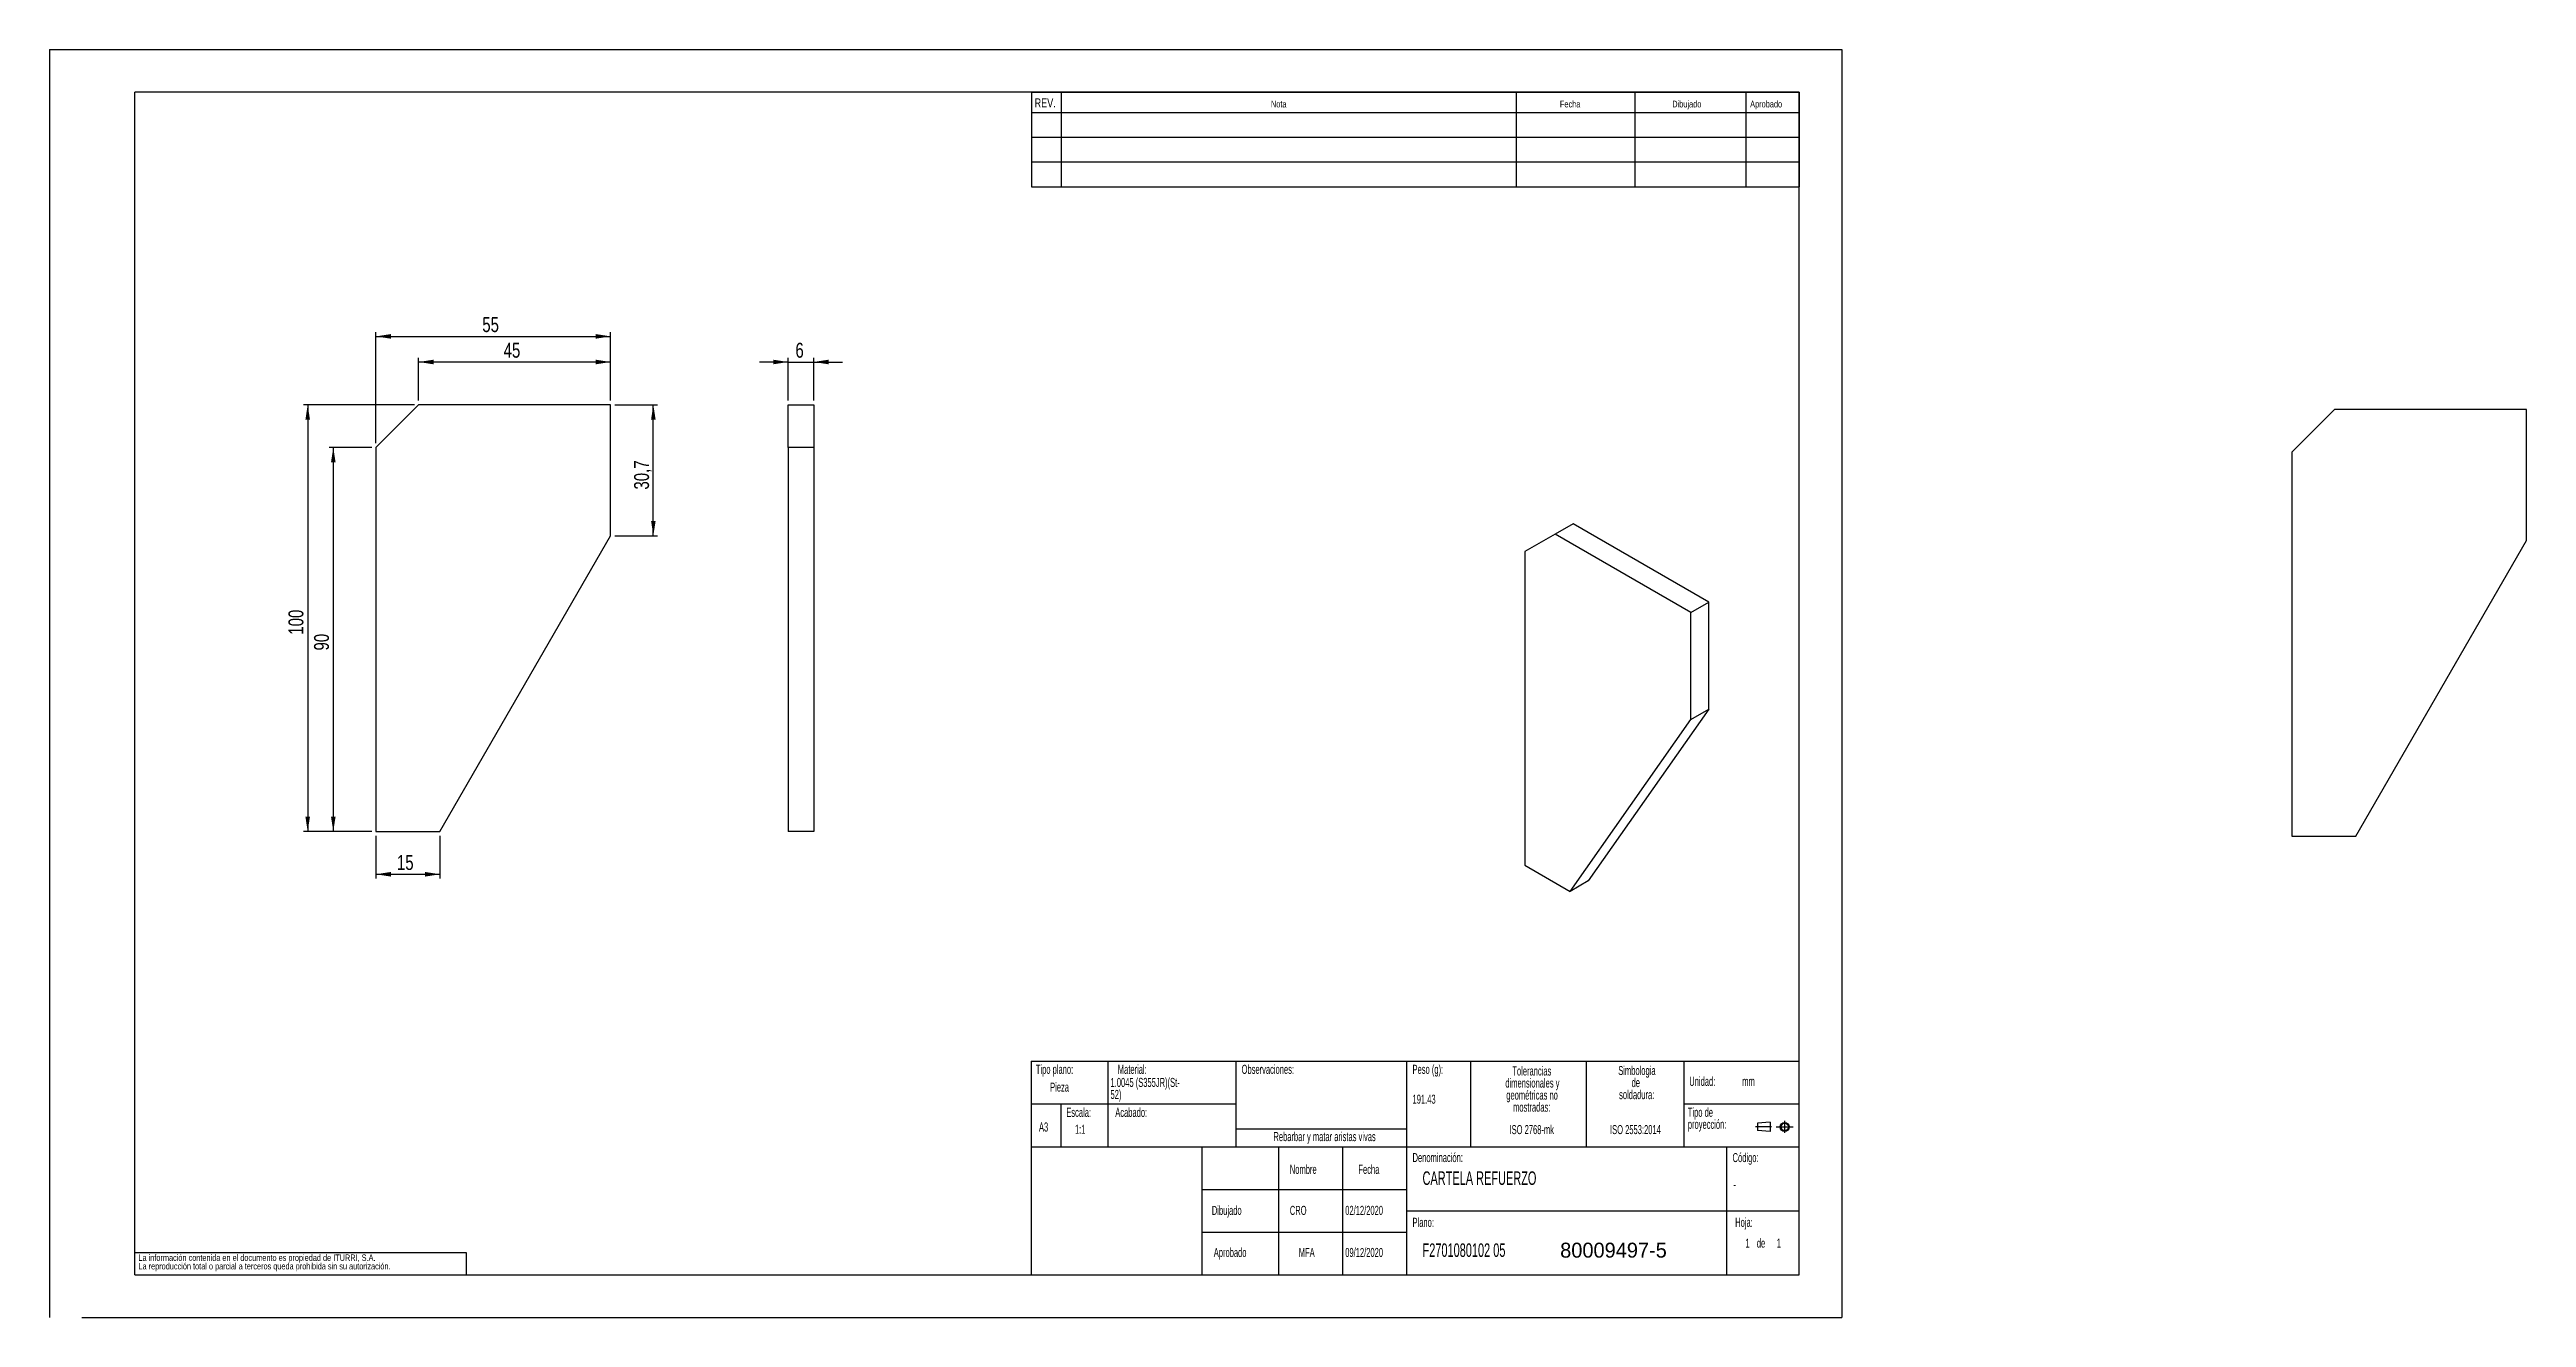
# Model space of a CAD drawing. Extents: x 0 to 580, y 0 to 297.
import ezdxf

# ---------------------------------------------------------------- set-up
doc = ezdxf.new("R2010")
doc.units = 0
doc.linetypes.add('SLD-CENTRADA-TRAZOS-LARGOS', pattern=[19.05, 15.24, -1.27, 1.27, -1.27])
doc.linetypes.add('SLD-CONTINUA', pattern=[0])
doc.layers.get('0').update_dxf_attribs({"linetype": 'CONTINUOUS'})
doc.layers.add('FORMATO', color=7, linetype='SLD-CONTINUA')
doc.layers.add('SLD-0', color=179, linetype='SLD-CONTINUA')
doc.styles.add('SLDTEXTSTYLE0', font='TXT', dxfattribs={"width": 0.605})
doc.styles.add('SLDTEXTSTYLE1', font='TXT', dxfattribs={"width": 0.75})
doc.dimstyles.new('SLDDIMSTYLE0', dxfattribs={"dimtxt": 3.5, "dimasz": 3.5, "dimexe": 0, "dimexo": 0.0625, "dimgap": 0.875, "dimtad": 1, "dimdec": 1, "dimrnd": 1e-09, "dimzin": 12, "dimdsep": 46, "dimtxsty": 'SLDTEXTSTYLE1', "dimsah": 1, "dimcen": 0.09, "dimadec": 0, "dimazin": 0, "dimtfac": 1, "dimtdec": 1, "dimtofl": 0, "dimtmove": 0, "dimatfit": 3, "dimfxl": 0, "dimtolj": 1, "dimtzin": 12, "dimarcsym": 0})
doc.dimstyles.new('SLDDIMSTYLE1', dxfattribs={"dimtxt": 3.5, "dimasz": 3.5, "dimexe": 0, "dimexo": 0.0625, "dimgap": 0.875, "dimtad": 1, "dimdec": 1, "dimrnd": 1e-09, "dimzin": 12, "dimdsep": 46, "dimtxsty": 'SLDTEXTSTYLE1', "dimsah": 1, "dimcen": 0.09, "dimadec": 0, "dimazin": 0, "dimtfac": 1, "dimtdec": 1, "dimtmove": 0, "dimatfit": 0, "dimfxl": 0, "dimtolj": 1, "dimtzin": 12, "dimarcsym": 0})

# ---------------------------------------------------------------- blocks, each defined once
blk = doc.blocks.new('BLOQUE3')
at = {"color": 7, "linetype": 'SLD-CONTINUA'}
for p, q in [((397.68, 130.95), (395.23, 130.77)), ((395.23, 130.77), (395.23, 129.34)), ((397.68, 130.95), (397.68, 129.16)), ((397.68, 129.16), (395.23, 129.34))]:
    blk.add_line(p, q, dxfattribs=at)
at = {"color": 7, "linetype": 'SLD-CENTRADA-TRAZOS-LARGOS'}
for p, q in [((400.52, 128.85), (400.52, 131.19)), ((397.92, 130.06), (394.8, 130.06)), ((398.88, 130.02), (402.16, 130.02))]:
    blk.add_line(p, q, dxfattribs=at)
at = {"color": 7, "linetype": 'SLD-CONTINUA'}
for radius in [0.892, 0.713]:
    blk.add_circle((400.52, 130.02), radius, dxfattribs=at)
blk = doc.blocks.new('SW_NOTE_0')
at = {"layer": 'SLD-0', "color": 0, "attachment_point": 2, "style": 'SLDTEXTSTYLE0'}
for s, insert, char_height in [('dimensionales y', (7.54, -0.09), 2.1167), ('Tolerancias', (7.41, 2.73), 2.1167), ('geométricas no', (7.46, -2.92), 2.1167), ('mostradas:', (7.38, -5.74), 2.117)]:
    blk.add_mtext(s, dxfattribs=dict(at, insert=insert, char_height=char_height))
blk = doc.blocks.new('SW_NOTE_0_1')
at = {"layer": 'SLD-0', "color": 0, "attachment_point": 1, "style": 'SLDTEXTSTYLE0'}
for s, insert, char_height in [('Tipo de', (0, 2.73), 2.117), ('proyección:', (0, -0.09), 2.1167)]:
    blk.add_mtext(s, dxfattribs=dict(at, insert=insert, char_height=char_height))
blk = doc.blocks.new('SW_NOTE_0_2')
at = {"layer": 'SLD-0', "color": 0, "char_height": 2.117, "attachment_point": 2, "style": 'SLDTEXTSTYLE0'}
for s, insert in [('Simbologia', (7.11, 2.73)), ('de', (6.84, -0.09)), ('soldadura:', (7.06, -2.92))]:
    blk.add_mtext(s, dxfattribs=dict(at, insert=insert))
blk = doc.blocks.new('SW_NOTE_0_3')
at = {"layer": 'SLD-0', "color": 0, "attachment_point": 1, "style": 'SLDTEXTSTYLE0'}
for s, insert, char_height in [('52)', (0, -0.09), 2.117), ('1.0045 (S355JR)(St-', (0, 2.73), 2.1167)]:
    blk.add_mtext(s, dxfattribs=dict(at, insert=insert, char_height=char_height))
blk = doc.blocks.new('SW_NOTE_0_4')
at = {"layer": 'SLD-0', "color": 0, "char_height": 1.5, "attachment_point": 1, "style": 'SLDTEXTSTYLE1'}
for s, insert in [('La información contenida en el documento es propiedad de ITURRI, S.A.', (0, 1.93)), ('La reproducción total o parcial a terceros queda prohibida sin su autorización.', (0, -0.07))]:
    blk.add_mtext(s, dxfattribs=dict(at, insert=insert))
blk = doc.blocks.new('SW_NOTE_0_5')
at = {"layer": 'SLD-0', "color": 0, "attachment_point": 2, "style": 'SLDTEXTSTYLE0'}
for s, insert, char_height in [('dimensionales y', (7.54, -0.09), 2.1167), ('Tolerancias', (7.41, 2.73), 2.1167), ('geométricas no', (7.46, -2.92), 2.1167), ('mostradas:', (7.38, -5.74), 2.117)]:
    blk.add_mtext(s, dxfattribs=dict(at, insert=insert, char_height=char_height))
blk = doc.blocks.new('SW_NOTE_0_6')
at = {"layer": 'SLD-0', "color": 0, "attachment_point": 1, "style": 'SLDTEXTSTYLE0'}
for s, insert, char_height in [('Tipo de', (0, 2.73), 2.117), ('proyección:', (0, -0.09), 2.1167)]:
    blk.add_mtext(s, dxfattribs=dict(at, insert=insert, char_height=char_height))
blk = doc.blocks.new('SW_NOTE_0_7')
at = {"layer": 'SLD-0', "color": 0, "char_height": 2.117, "attachment_point": 2, "style": 'SLDTEXTSTYLE0'}
for s, insert in [('Simbologia', (7.11, 2.73)), ('de', (6.84, -0.09)), ('soldadura:', (7.06, -2.92))]:
    blk.add_mtext(s, dxfattribs=dict(at, insert=insert))
blk = doc.blocks.new('SW_NOTE_0_8')
at = {"layer": 'SLD-0', "color": 0, "attachment_point": 1, "style": 'SLDTEXTSTYLE0'}
for s, insert, char_height in [('52)', (0, -0.09), 2.117), ('1.0045 (S355JR)(St-', (0, 2.73), 2.1167)]:
    blk.add_mtext(s, dxfattribs=dict(at, insert=insert, char_height=char_height))
blk = doc.blocks.new('SW_NOTE_0_9')
at = {"layer": 'SLD-0', "color": 0, "char_height": 1.5, "attachment_point": 1, "style": 'SLDTEXTSTYLE1'}
for s, insert in [('La información contenida en el documento es propiedad de ITURRI, S.A.', (0, 1.93)), ('La reproducción total o parcial a terceros queda prohibida sin su autorización.', (0, -0.07))]:
    blk.add_mtext(s, dxfattribs=dict(at, insert=insert))
blk = doc.blocks.new('_D')
at = {"layer": 'FORMATO', "color": 7}
for p, q in [((85.49, 213.81), (59.49, 213.81)), ((60.49, 213.81), (60.49, 113.81)), ((75.49, 113.81), (59.49, 113.81))]:
    blk.add_line(p, q, dxfattribs=at)
for points in [[(60.49, 213.81), (59.96, 210.31), (61.03, 210.31)], [(60.49, 113.81), (61.03, 117.31), (59.96, 117.31)]]:
    blk.add_solid(points, dxfattribs=at)
at = {"layer": 'FORMATO', "color": 7, "insert": (55.98, 159.93), "char_height": 3.5, "attachment_point": 1, "rotation": 90, "style": 'SLDTEXTSTYLE1'}
blk.add_mtext('100', dxfattribs=at)
blk = doc.blocks.new('_D_1')
at = {"layer": 'FORMATO', "color": 7}
for p, q in [((76.49, 204.81), (76.49, 230.81)), ((76.49, 229.81), (131.49, 229.81)), ((131.49, 214.81), (131.49, 230.81))]:
    blk.add_line(p, q, dxfattribs=at)
for points in [[(76.49, 229.81), (79.99, 229.27), (79.99, 230.35)], [(131.49, 229.81), (127.99, 230.35), (127.99, 229.27)]]:
    blk.add_solid(points, dxfattribs=at)
at = {"layer": 'FORMATO', "color": 7, "insert": (101.41, 234.32), "char_height": 3.5, "attachment_point": 1, "style": 'SLDTEXTSTYLE1'}
blk.add_mtext('55', dxfattribs=at)
blk = doc.blocks.new('_D_2')
at = {"layer": 'FORMATO', "color": 7}
for p, q in [((86.49, 214.81), (86.49, 224.81)), ((131.49, 223.81), (86.49, 223.81)), ((131.49, 214.81), (131.49, 224.81))]:
    blk.add_line(p, q, dxfattribs=at)
for points in [[(86.49, 223.81), (89.99, 223.27), (89.99, 224.35)], [(131.49, 223.81), (127.99, 224.35), (127.99, 223.27)]]:
    blk.add_solid(points, dxfattribs=at)
at = {"layer": 'FORMATO', "color": 7, "insert": (106.41, 228.32), "char_height": 3.5, "attachment_point": 1, "style": 'SLDTEXTSTYLE1'}
blk.add_mtext('45', dxfattribs=at)
blk = doc.blocks.new('_D_3')
at = {"layer": 'FORMATO', "color": 7}
for p, q in [((75.49, 203.81), (65.49, 203.81)), ((66.49, 203.81), (66.49, 113.81)), ((75.49, 113.81), (65.49, 113.81))]:
    blk.add_line(p, q, dxfattribs=at)
for points in [[(66.49, 203.81), (65.96, 200.31), (67.03, 200.31)], [(66.49, 113.81), (67.03, 117.31), (65.96, 117.31)]]:
    blk.add_solid(points, dxfattribs=at)
at = {"layer": 'FORMATO', "color": 7, "insert": (61.98, 156.23), "char_height": 3.5, "attachment_point": 1, "rotation": 90, "style": 'SLDTEXTSTYLE1'}
blk.add_mtext('90', dxfattribs=at)
blk = doc.blocks.new('_D_4')
at = {"layer": 'FORMATO', "color": 7}
for p, q in [((132.49, 213.81), (142.49, 213.81)), ((141.49, 183.09), (141.49, 213.81)), ((132.49, 183.09), (142.49, 183.09))]:
    blk.add_line(p, q, dxfattribs=at)
for points in [[(141.49, 213.81), (140.96, 210.31), (142.03, 210.31)], [(141.49, 183.09), (142.03, 186.59), (140.96, 186.59)]]:
    blk.add_solid(points, dxfattribs=at)
at = {"layer": 'FORMATO', "color": 7, "insert": (136.98, 193.93), "char_height": 3.5, "attachment_point": 1, "rotation": 90, "style": 'SLDTEXTSTYLE1'}
blk.add_mtext('30,7', dxfattribs=at)
blk = doc.blocks.new('_D_5')
at = {"layer": 'FORMATO', "color": 7}
for p, q in [((76.49, 112.81), (76.49, 102.81)), ((91.49, 112.81), (91.49, 102.81)), ((76.49, 103.81), (91.49, 103.81))]:
    blk.add_line(p, q, dxfattribs=at)
for points in [[(76.49, 103.81), (79.99, 103.27), (79.99, 104.35)], [(91.49, 103.81), (87.99, 104.35), (87.99, 103.27)]]:
    blk.add_solid(points, dxfattribs=at)
at = {"layer": 'FORMATO', "color": 7, "insert": (81.41, 108.32), "char_height": 3.5, "attachment_point": 1, "style": 'SLDTEXTSTYLE1'}
blk.add_mtext('15', dxfattribs=at)
blk = doc.blocks.new('_D_6')
at = {"layer": 'FORMATO', "color": 7}
for p, q in [((173.08, 223.81), (166.35, 223.81)), ((173.08, 214.81), (173.08, 224.81)), ((173.08, 223.81), (179.08, 223.81)), ((179.08, 214.81), (179.08, 224.81)), ((179.08, 223.81), (185.81, 223.81))]:
    blk.add_line(p, q, dxfattribs=at)
for points in [[(173.08, 223.81), (169.58, 224.35), (169.58, 223.27)], [(179.08, 223.81), (182.58, 223.27), (182.58, 224.35)]]:
    blk.add_solid(points, dxfattribs=at)
at = {"layer": 'FORMATO', "color": 7, "insert": (174.79, 228.32), "char_height": 3.5, "attachment_point": 1, "style": 'SLDTEXTSTYLE1'}
blk.add_mtext('6', dxfattribs=at)

msp = doc.modelspace()

# ---------------------------------------------------------------- linework, layer by layer
at = {"color": 7, "linetype": 'SLD-CONTINUA'}
for p, q in [((0, 297), (420, 297)), ((0, 297), (0, 0)), ((420, 297), (420, 0)), ((410, 287), (20, 287)), ((20, 10), (20, 287)), ((410, 10), (410, 287)), ((86.49, 213.81), (76.49, 203.81)), ((131.49, 213.81), (86.49, 213.81)), ((131.49, 183.09), (131.49, 213.81)), ((173.08, 213.81), (179.08, 213.81)), ((173.08, 203.81), (173.08, 213.81)), ((179.08, 213.81), (179.08, 203.81)), ((535.43, 212.7), (525.43, 202.7)), ((580.43, 212.7), (535.43, 212.7)), ((580.43, 181.98), (580.43, 212.7)), ((76.49, 203.81), (76.49, 113.81)), ((173.08, 203.81), (173.08, 113.81)), ((179.08, 203.81), (173.08, 203.81)), ((179.08, 203.81), (179.08, 113.81)), ((525.43, 202.7), (525.43, 112.7)), ((357.04, 185.93), (352.79, 183.48)), ((388.86, 167.56), (357.04, 185.93)), ((91.49, 113.81), (131.49, 183.09)), ((352.79, 183.48), (345.72, 179.4)), ((384.61, 165.11), (352.79, 183.48)), ((540.43, 112.7), (580.43, 181.98)), ((345.72, 179.4), (345.72, 105.91)), ((384.61, 165.11), (388.86, 167.56)), ((384.61, 140.03), (384.61, 165.11)), ((388.86, 142.48), (388.86, 167.56)), ((356.33, 99.79), (384.61, 140.03)), ((388.86, 142.48), (360.57, 102.24)), ((384.61, 140.03), (388.86, 142.48)), ((76.49, 113.81), (91.49, 113.81)), ((179.08, 113.81), (173.08, 113.81)), ((525.43, 112.7), (540.43, 112.7)), ((345.72, 105.91), (356.33, 99.79)), ((360.57, 102.24), (356.33, 99.79)), ((230, 60), (410, 60)), ((230, 60), (230, 10)), ((20, 10), (410, 10)), ((7.53, 0), (420, 0))]:
    msp.add_line(p, q, dxfattribs=at)
at = {"layer": 'FORMATO'}
for p, q in [((230.09, 287), (410, 287)), ((230.09, 287), (230.09, 264.87)), ((237.03, 287), (237.03, 264.87)), ((343.66, 287), (343.66, 264.87)), ((371.46, 287), (371.46, 264.87)), ((397.51, 287), (397.51, 264.87)), ((410, 287), (410, 264.87)), ((230.09, 282.27), (410, 282.27)), ((230.09, 276.47), (410, 276.47)), ((230.09, 270.67), (410, 270.67)), ((230.09, 264.87), (410, 264.87))]:
    msp.add_line(p, q, dxfattribs=at)
at = {"layer": 'SLD-0'}
for p, q in [((248, 60), (248, 40)), ((278, 60), (278, 40)), ((318, 60), (318, 40)), ((333, 60), (333, 40)), ((360.08, 60), (360.08, 40)), ((383, 60), (383, 40)), ((230, 50), (248, 50)), ((237, 50), (237, 40)), ((248, 50), (278, 50)), ((383, 50), (410, 50)), ((278, 44.16), (318, 44.16)), ((230, 40), (410, 40)), ((270, 40), (270, 10)), ((288, 40), (288, 10)), ((303, 40), (303, 10)), ((318, 40), (318, 10)), ((393, 40), (393, 10)), ((270, 30), (318, 30)), ((318, 25), (393, 25)), ((393, 25), (410, 25)), ((270, 20), (318, 20)), ((20, 15.25), (97.63, 15.25)), ((97.63, 15.25), (97.63, 10))]:
    msp.add_line(p, q, dxfattribs=at)

# ---------------------------------------------------------------- block references
at = {"color": 7, "linetype": 'Continuous', "xscale": 1.2, "yscale": 1.2, "zscale": 1.2}
msp.add_blockref('BLOQUE3', (-74.01, -111.41), dxfattribs=at)
msp.add_blockref('BLOQUE3', (-74.01, -111.41), dxfattribs=at)
at = {"layer": 'SLD-0'}
for name, p in [('SW_NOTE_0', (339.95, 56.06)), ('SW_NOTE_0_5', (339.95, 56.06)), ('SW_NOTE_0_2', (364.87, 56.17)), ('SW_NOTE_0_7', (364.87, 56.17)), ('SW_NOTE_0_3', (248.63, 53.38)), ('SW_NOTE_0_8', (248.63, 53.38)), ('SW_NOTE_0_1', (383.91, 46.39)), ('SW_NOTE_0_6', (383.91, 46.39)), ('SW_NOTE_0_4', (20.84, 12.82)), ('SW_NOTE_0_9', (20.84, 12.82))]:
    msp.add_blockref(name, p, dxfattribs=at)

# ---------------------------------------------------------------- texts
at = {"insert": (354, 17.51), "char_height": 3.5, "width": 30.0125, "attachment_point": 1}
msp.add_mtext('80009497-5', dxfattribs=at)
at = {"layer": 'FORMATO', "attachment_point": 1, "style": 'SLDTEXTSTYLE1'}
for s, insert, char_height in [('REV.', (230.84, 285.55), 2.117), ('Nota', (286.22, 285.03), 1.587), ('Fecha', (353.93, 285.03), 1.587), ('Dibujado', (380.26, 285.03), 1.587), ('Aprobado', (398.51, 285.03), 1.587)]:
    msp.add_mtext(s, dxfattribs=dict(at, insert=insert, char_height=char_height))
at = {"layer": 'SLD-0', "style": 'SLDTEXTSTYLE0'}
for s, insert, char_height, attachment_point in [('Tipo plano:', (231.13, 59.18), 2.1167, 1), ('Tipo plano:', (231.13, 59.18), 2.1167, 1), ('Material:', (250.33, 59.18), 2.117, 1), ('Material:', (250.33, 59.18), 2.117, 1), ('Observaciones:', (279.34, 59.18), 2.1167, 1), ('Observaciones:', (279.34, 59.18), 2.1167, 1), ('Peso (g):', (319.4, 59.18), 2.117, 1), ('Peso (g):', (319.4, 59.18), 2.117, 1), ('Pieza', (234.47, 55.02), 2.117, 1), ('Pieza', (234.47, 55.02), 2.117, 1), ('Unidad:', (384.25, 56.37), 2.117, 1), ('Unidad:', (384.25, 56.37), 2.117, 1), ('mm', (396.66, 56.37), 2.117, 1), ('mm', (396.66, 56.37), 2.117, 1), ('Escala:', (238.26, 49.1), 2.117, 1), ('Escala:', (238.26, 49.1), 2.117, 1), ('Acabado:', (249.74, 49.1), 2.117, 1), ('Acabado:', (249.74, 49.1), 2.117, 1), ('191.43', (319.4, 52.18), 2.117, 1), ('191.43', (319.4, 52.18), 2.117, 1), ('A3', (231.86, 45.67), 2.117, 1), ('A3', (231.86, 45.67), 2.117, 1), ('1:1', (240.29, 45.13), 2.117, 1), ('1:1', (240.29, 45.13), 2.117, 1), ('Rebarbar y matar aristas vivas', (298.79, 43.42), 2.1167, 2), ('Rebarbar y matar aristas vivas', (298.79, 43.42), 2.1167, 2), ('ISO 2768-mk', (347.34, 45.06), 2.1167, 2), ('ISO 2768-mk', (347.34, 45.06), 2.1167, 2), ('ISO 2553:2014', (371.63, 45.06), 2.1167, 2), ('ISO 2553:2014', (371.63, 45.06), 2.1167, 2), ('Nombre', (290.64, 35.75), 2.117, 1), ('Nombre', (290.64, 35.75), 2.117, 1), ('Fecha', (306.71, 35.75), 2.117, 1), ('Fecha', (306.71, 35.75), 2.117, 1), ('Denominación:', (319.4, 38.51), 2.1167, 1), ('Denominación:', (319.4, 38.51), 2.1167, 1), ('Código:', (394.4, 38.51), 2.117, 1), ('Código:', (394.4, 38.51), 2.117, 1), ('CARTELA REFUERZO', (321.74, 34.22), 3.175, 1), ('CARTELA REFUERZO', (321.74, 34.22), 3.175, 1), ('-', (394.59, 32.19), 2.12, 1), ('-', (394.59, 32.19), 2.12, 1), ('Dibujado', (272.37, 26.14), 2.117, 1), ('Dibujado', (272.37, 26.14), 2.117, 1), ('CRO', (290.64, 26.14), 2.117, 1), ('02/12/2020', (303.63, 26.14), 2.117, 1), ('Plano:', (319.4, 23.34), 2.117, 1), ('Plano:', (319.4, 23.34), 2.117, 1), ('Hoja:', (395.01, 23.34), 2.117, 1), ('Hoja:', (395.01, 23.34), 2.117, 1), ('1', (397.41, 18.47), 2.12, 1), ('1', (397.41, 18.47), 2.12, 1), ('1', (397.41, 18.47), 2.12, 1), ('1', (397.41, 18.47), 2.12, 1), ('de', (400.08, 18.47), 2.117, 1), ('de', (400.08, 18.47), 2.117, 1), ('de', (400.08, 18.47), 2.117, 1), ('de', (400.08, 18.47), 2.117, 1), ('1', (404.73, 18.47), 2.12, 1), ('1', (404.73, 18.47), 2.12, 1), ('1', (404.73, 18.47), 2.12, 1), ('1', (404.73, 18.47), 2.12, 1), ('Aprobado', (272.82, 16.28), 2.117, 1), ('Aprobado', (272.82, 16.28), 2.117, 1), ('MFA', (292.74, 16.28), 2.117, 1), ('09/12/2020', (303.63, 16.28), 2.117, 1), ('F2701080102 05', (321.74, 17.35), 3.175, 1), ('F2701080102 05', (321.74, 17.35), 3.175, 1)]:
    msp.add_mtext(s, dxfattribs=dict(at, insert=insert, char_height=char_height, attachment_point=attachment_point))

# ---------------------------------------------------------------- dimensions: what is measured, and where the dimension line sits
at = {"layer": 'FORMATO', "color": 7}
for base, p1, p2, dimstyle, picture, middle in [((131.49, 229.81), (76.49, 203.81), (131.49, 213.81), 'SLDDIMSTYLE0', '_D_1', (103.99, 229.81)), ((86.49, 223.81), (131.49, 213.81), (86.49, 213.81), 'SLDDIMSTYLE0', '_D_2', (108.99, 223.81)), ((179.08, 223.81), (173.08, 213.81), (179.08, 213.81), 'SLDDIMSTYLE1', '_D_6', (176.08, 223.81)), ((91.49, 103.81), (76.49, 113.81), (91.49, 113.81), 'SLDDIMSTYLE0', '_D_5', (83.99, 103.81))]:
    dim = msp.add_linear_dim(base=base, p1=p1, p2=p2, dimstyle=dimstyle, dxfattribs=at)
    dim.commit()
    dim.dimension.update_dxf_attribs({"geometry": picture, "text_midpoint": middle, "dimtype": 160})
for base, p1, p2, picture, middle in [((60.49, 113.81), (86.49, 213.81), (76.49, 113.81), '_D', (60.49, 163.81)), ((141.49, 213.81), (131.49, 183.09), (131.49, 213.81), '_D_4', (141.49, 198.45)), ((66.49, 113.81), (76.49, 203.81), (76.49, 113.81), '_D_3', (66.49, 158.81))]:
    dim = msp.add_linear_dim(base=base, p1=p1, p2=p2, angle=90, dimstyle='SLDDIMSTYLE0', dxfattribs=at)
    dim.commit()
    dim.dimension.update_dxf_attribs({"geometry": picture, "text_midpoint": middle, "dimtype": 160})

doc.saveas('drawing.dxf')
